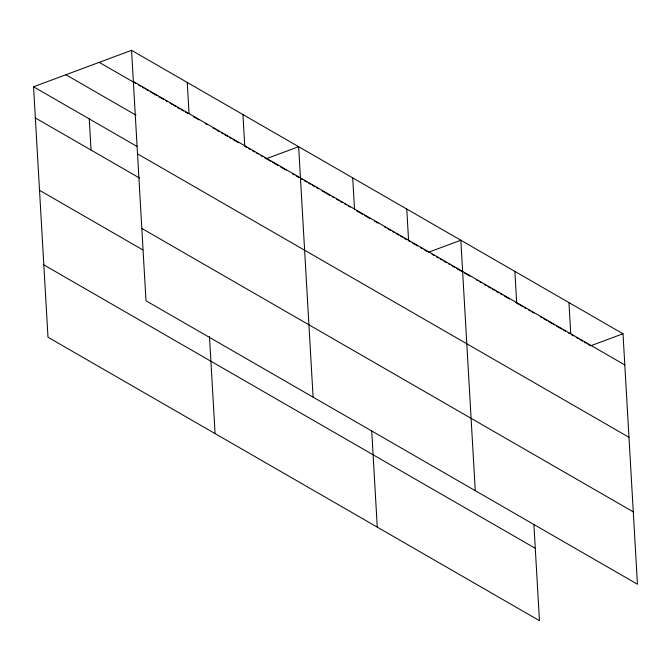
<?xml version="1.0" encoding="UTF-8"?>
<svg xmlns="http://www.w3.org/2000/svg" width="671" height="671" viewBox="0 0 671 671"><rect width="100%" height="100%" fill="white"/><g stroke="black" fill="none" stroke-linecap="round" stroke-linejoin="round"><path stroke-width="1.01" d="M533.906 524.487L539.45 620.675L47.993 337.236L33.55 86.777L131.55 50.325L623.007 333.764L637.45 584.223L145.993 300.784L131.55 50.325M266.303 158.725L298.645 146.697L313.089 397.157M428.484 252.262L460.826 240.235L475.269 490.694M623.007 333.764L590.665 345.791L587.964 344.231M133.344 81.493L624.802 364.94M99.207 62.353L136.045 83.598M138.738 85.15L140.533 86.19M142.336 87.222L144.131 88.262M145.926 89.293L148.618 90.853M150.413 91.885L156.704 95.517M158.499 96.549L163.892 99.66M165.687 100.692L167.49 101.732M170.182 103.284L171.977 104.324M173.772 105.355L175.576 106.395M177.37 107.427L180.063 108.987M181.858 110.019L183.653 111.059M185.456 112.091L188.148 113.651M193.542 116.754L198.926 119.866M205.217 123.489L207.012 124.529M213.303 128.153L215.097 129.193M216.892 130.224L219.593 131.784M221.388 132.816L223.183 133.856M224.978 134.888L227.679 136.448M229.474 137.48L231.269 138.52M233.063 139.551L238.457 142.663M244.747 146.286L246.542 147.326M248.337 148.358L250.132 149.398M252.833 150.95L254.628 151.99M256.423 153.022L258.218 154.062M260.918 155.613L262.713 156.653M264.508 157.685L270.807 161.325M272.611 162.357L278.02 165.477M280.721 167.037L286.131 170.157M292.439 173.789L294.233 174.829M296.037 175.869L298.746 177.429M300.541 178.469L302.344 179.509M304.148 180.549L306.848 182.109M308.652 183.149L310.455 184.189M312.258 185.221L314.959 186.781M316.762 187.821L318.566 188.861M322.172 190.941L330.275 195.622M332.078 196.653L333.881 197.693M336.582 199.253L338.385 200.293M340.189 201.334L341.992 202.374M344.693 203.934L346.496 204.974M348.299 206.014L350.103 207.054M356.41 210.686L362.717 214.326M364.512 215.366L369.922 218.486M374.426 221.078L378.033 223.158M384.34 226.798L386.144 227.838M387.939 228.878L390.648 230.43M392.451 231.47L394.246 232.51M396.049 233.55L398.75 235.11M400.553 236.15L402.357 237.19M404.16 238.23L406.861 239.79M408.664 240.83L410.467 241.862M412.271 242.902L417.672 246.022M420.381 247.582L422.176 248.622M423.98 249.662L427.586 251.742M432.09 254.334L433.894 255.374M436.595 256.934L438.398 257.974M440.201 259.014L442.004 260.054M443.808 261.094L446.509 262.655M448.312 263.695L450.115 264.726M451.91 265.766L454.619 267.326M456.423 268.366L461.824 271.487M464.525 273.047L469.935 276.158M476.242 279.799L478.046 280.839M479.84 281.879L481.644 282.919M484.353 284.479L486.148 285.519M487.951 286.559L490.66 288.111M492.455 289.151L494.259 290.191M496.062 291.231L498.763 292.791M500.566 293.831L502.369 294.871M504.173 295.911L509.574 299.023M515.882 302.663L522.189 306.303M523.992 307.343L525.796 308.383M528.496 309.935L530.3 310.975M532.103 312.015L533.906 313.055M540.214 316.695L542.017 317.735M543.812 318.775L546.521 320.335M548.324 321.367L554.632 325.007M556.427 326.047L561.837 329.167M563.64 330.207L565.443 331.248M568.144 332.799L569.947 333.839M571.751 334.879L573.546 335.919M576.255 337.479L578.058 338.519M579.853 339.56L582.562 341.12M584.357 342.16L586.16 343.191M65.892 74.749L135.961 115.16M33.55 86.777L136.859 146.353M137.521 153.86L628.979 437.299M35.345 117.945L139.56 178.05M141.816 228.417L633.281 511.864M39.522 190.312L142.831 249.897M43.816 264.869L535.273 548.308M568.949 302.587L570.744 333.755M514.892 271.411L516.687 302.579M406.769 209.05L408.564 240.226M371.726 430.958L377.27 527.138M352.703 177.874L354.506 209.042M242.944 114.573L244.747 145.741M209.478 336.389L215.089 433.6M187.251 82.449L189.046 113.617M89.251 118.901L91.046 150.069"/></g></svg>
